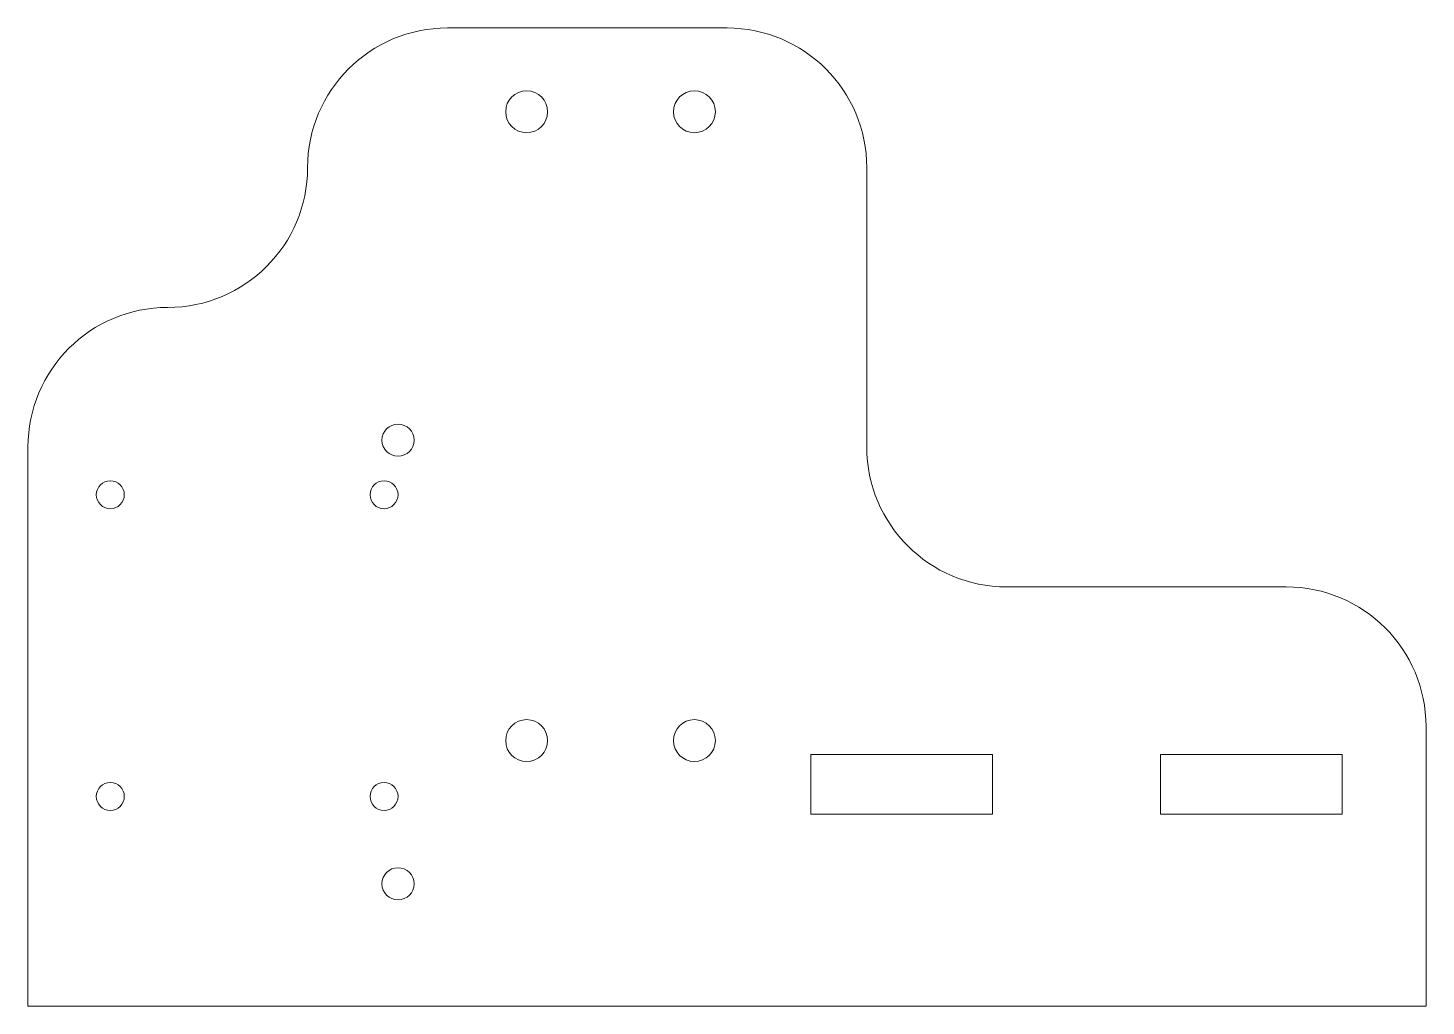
# Model space of a CAD drawing. Header units: millimetres. Extents: x 0 to 100, y 0 to 70.
import ezdxf

# ---------------------------------------------------------------- set-up
doc = ezdxf.new("R2010")
doc.units = ezdxf.units.MM
doc.layers.add('edge', color=7, linetype='CONTINUOUS', lineweight=0, true_color=0x000000)
doc.layers.add('mounting', color=7, linetype='CONTINUOUS', lineweight=0, true_color=0x000000)

msp = doc.modelspace()

# ---------------------------------------------------------------- linework, layer by layer
at = {"layer": 'edge'}
for p, q in [((50, 70), (30, 70)), ((20, 60), (20, 60)), ((60, 40), (60, 60)), ((10, 50), (10, 50)), ((0, 40), (0, 0)), ((90, 30), (70, 30)), ((100, 0), (100, 20)), ((0, 0), (100, 0))]:
    msp.add_line(p, q, dxfattribs=at)
for centre, start, end in [((30, 60), 90, 180), ((50, 60), 0, 90), ((10, 60), 270, 0), ((10, 40), 90, 180), ((70, 40), 180, 270), ((90, 20), 0, 90)]:
    msp.add_arc(centre, 10, start, end, dxfattribs=at)
at = {"layer": 'mounting'}
for p, q in [((56, 18), (69, 18)), ((56, 13.74), (56, 18)), ((69, 18), (69, 13.74)), ((81, 18), (94, 18)), ((81, 13.74), (81, 18)), ((94, 18), (94, 13.74)), ((69, 13.74), (56, 13.74)), ((94, 13.74), (81, 13.74))]:
    msp.add_line(p, q, dxfattribs=at)
for centre, radius in [((35.67, 64), 1.5), ((47.67, 64), 1.5), ((26.47, 40.5), 1.15), ((5.89, 36.59), 1), ((25.47, 36.59), 1), ((35.67, 19), 1.5), ((47.67, 19), 1.5), ((5.89, 15), 1), ((25.47, 15), 1), ((26.47, 8.75), 1.15)]:
    msp.add_circle(centre, radius, dxfattribs=at)

doc.saveas('drawing.dxf')
